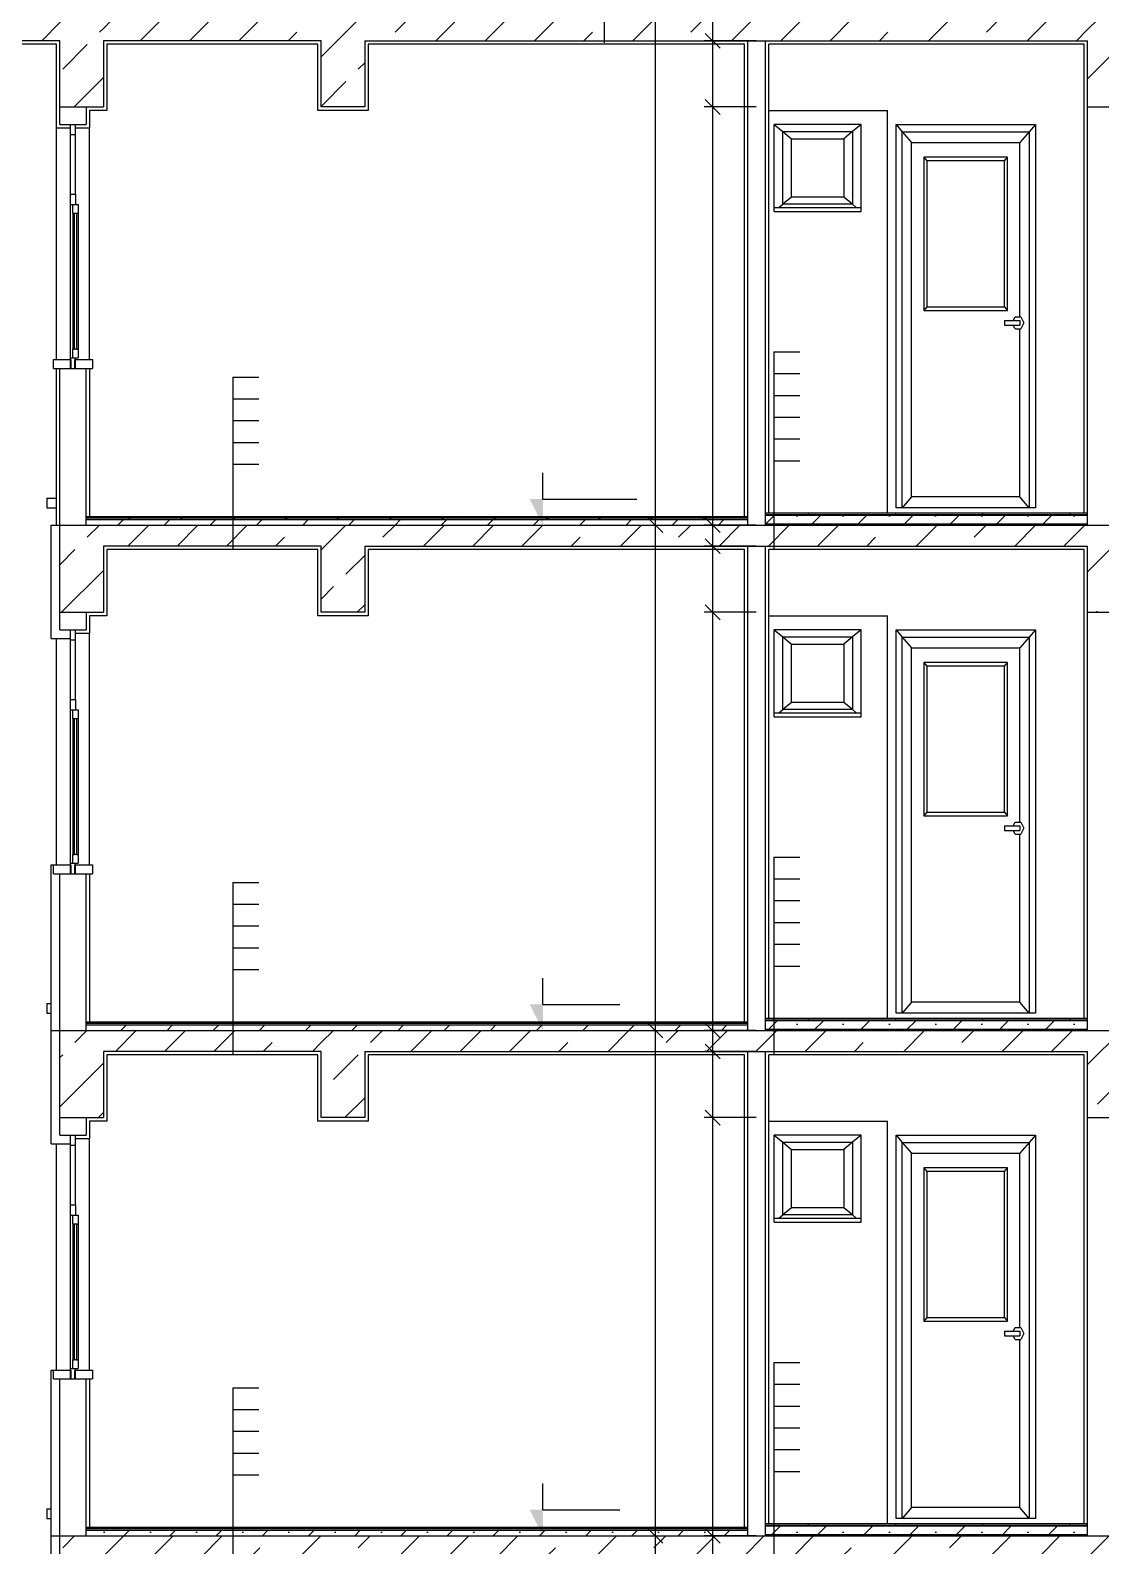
# Model space of a CAD drawing. Header units: metres. Extents: x -220 to 294, y -29 to 18.
# Drawn here: x -195.367 to -193.831, y 2.036 to 4.21 of the extents above; entities that cross this region are included whole.
import ezdxf

# ---------------------------------------------------------------- set-up
doc = ezdxf.new("R2010")
doc.units = ezdxf.units.M
doc.header["$MEASUREMENT"] = 0
doc.linetypes.add('DASHED4', pattern=[0.1875, 0.125, -0.0625])
for name, color, linetype in [('Cizgi', 7, 'Continuous'), ('Kesit_Kot', 7, 'Continuous'), ('Olculendirme', 7, 'Continuous'), ('Standart', 7, 'Continuous'), ('Tarama', 7, 'Continuous')]:
    doc.layers.add(name, color=color, linetype=linetype)

msp = doc.modelspace()

# ---------------------------------------------------------------- hatches: boundary and pattern name
at = {"layer": 'Kesit_Kot', "linetype": 'Continuous', "lineweight": -3}
for points in [[(-194.6314, 3.5), (-194.6502, 3.5375), (-194.6314, 3.5375)], [(-194.6314, 2.775), (-194.6502, 2.8125), (-194.6314, 2.8125)], [(-194.6314, 2.05), (-194.6502, 2.0875), (-194.6314, 2.0875)]]:
    msp.add_hatch(color=216, dxfattribs=at).paths.add_polyline_path(points)
at = {"layer": 'Tarama', "linetype": 'Continuous', "lineweight": -3}
h = msp.add_hatch(dxfattribs=at)
h.set_pattern_fill('ANSI33', color=58, scale=0.4, style=0)
h.paths.add_polyline_path([(-195.3245, 4.195), (-195.4495, 4.195), (-195.4495, 4.225), (-195.3245, 4.225)])
h = msp.add_hatch(dxfattribs=at)
h.set_pattern_fill('ANSI33', color=58, scale=0.4, style=0)
h.paths.add_polyline_path([(-195.262, 4.1), (-195.3245, 4.1), (-195.3245, 4.225), (-195.262, 4.225)])
h = msp.add_hatch(dxfattribs=at)
h.set_pattern_fill('ANSI33', color=58, scale=0.4, style=0)
h.paths.add_polyline_path([(-194.9495, 4.195), (-195.262, 4.195), (-195.262, 4.225), (-194.9495, 4.225)])
h = msp.add_hatch(dxfattribs=at)
h.set_pattern_fill('ANSI33', color=58, scale=0.4, style=0)
h.paths.add_polyline_path([(-194.887, 4.1), (-194.9495, 4.1), (-194.9495, 4.225), (-194.887, 4.225)])
h = msp.add_hatch(dxfattribs=at)
h.set_pattern_fill('ANSI33', color=58, scale=0.4, style=0)
h.paths.add_polyline_path([(-193.8495, 4.195), (-194.887, 4.195), (-194.887, 4.225), (-193.8495, 4.225)])
h = msp.add_hatch(dxfattribs=at)
h.set_pattern_fill('ANSI33', color=58, scale=0.4, style=0)
h.paths.add_polyline_path([(-193.787, 4.1), (-193.8495, 4.1), (-193.8495, 4.225), (-193.787, 4.225)])
h = msp.add_hatch(dxfattribs=at)
h.set_pattern_fill('ANSI31', color=58, scale=0.5, style=0)
h.paths.add_polyline_path([(-194.337, 3.51), (-195.287, 3.51), (-195.287, 3.5125), (-194.337, 3.5125)])
h = msp.add_hatch(dxfattribs=at)
h.set_pattern_fill('TRIANG', color=58, scale=0.2, style=0)
h.paths.add_polyline_path([(-194.337, 3.5075), (-195.287, 3.5075), (-195.287, 3.51), (-194.337, 3.51)])
h = msp.add_hatch(dxfattribs=at)
h.set_pattern_fill('SACNCR', color=58, scale=0.5, style=0)
h.paths.add_polyline_path([(-194.337, 3.5), (-195.287, 3.5), (-195.287, 3.5075), (-194.337, 3.5075)])
h = msp.add_hatch(dxfattribs=at)
h.set_pattern_fill('NET', color=163, style=0)
h.paths.add_polyline_path([(-193.8495, 3.515), (-194.312, 3.515), (-194.312, 3.5175), (-193.8495, 3.5175)])
h = msp.add_hatch(dxfattribs=at)
h.set_pattern_fill('DOTS', color=58, scale=0.8, style=0)
h.paths.add_polyline_path([(-193.8495, 3.5138), (-194.312, 3.5138), (-194.312, 3.515), (-193.8495, 3.515)])
h = msp.add_hatch(dxfattribs=at)
h.set_pattern_fill('SACNCR', color=58, scale=0.5, style=0)
h.paths.add_polyline_path([(-193.8495, 3.5013), (-194.312, 3.5013), (-194.312, 3.5138), (-193.8495, 3.5138)])
h = msp.add_hatch(dxfattribs=at)
h.set_pattern_fill('DOTS', color=38, scale=0.8, style=0)
h.paths.add_polyline_path([(-193.8495, 3.5), (-194.312, 3.5), (-194.312, 3.5013), (-193.8495, 3.5013)])
h = msp.add_hatch(dxfattribs=at)
h.set_pattern_fill('ANSI33', color=58, scale=0.4, style=0)
h.paths.add_polyline_path([(-195.262, 3.375), (-195.3245, 3.375), (-195.3245, 3.5), (-195.262, 3.5)])
h = msp.add_hatch(dxfattribs=at)
h.set_pattern_fill('ANSI33', color=58, scale=0.4, style=0)
h.paths.add_polyline_path([(-194.9495, 3.47), (-195.262, 3.47), (-195.262, 3.5), (-194.9495, 3.5)])
h = msp.add_hatch(dxfattribs=at)
h.set_pattern_fill('ANSI33', color=58, scale=0.4, style=0)
h.paths.add_polyline_path([(-194.887, 3.375), (-194.9495, 3.375), (-194.9495, 3.5), (-194.887, 3.5)])
h = msp.add_hatch(dxfattribs=at)
h.set_pattern_fill('ANSI33', color=58, scale=0.4, style=0)
h.paths.add_polyline_path([(-193.8495, 3.47), (-194.887, 3.47), (-194.887, 3.5), (-193.8495, 3.5)])
h = msp.add_hatch(dxfattribs=at)
h.set_pattern_fill('ANSI33', color=58, scale=0.4, style=0)
h.paths.add_polyline_path([(-193.787, 3.375), (-193.8495, 3.375), (-193.8495, 3.5), (-193.787, 3.5)])
h = msp.add_hatch(dxfattribs=at)
h.set_pattern_fill('ANSI31', color=58, scale=0.5, style=0)
h.paths.add_polyline_path([(-194.337, 2.785), (-195.287, 2.785), (-195.287, 2.7875), (-194.337, 2.7875)])
h = msp.add_hatch(dxfattribs=at)
h.set_pattern_fill('TRIANG', color=58, scale=0.2, style=0)
h.paths.add_polyline_path([(-194.337, 2.7825), (-195.287, 2.7825), (-195.287, 2.785), (-194.337, 2.785)])
h = msp.add_hatch(dxfattribs=at)
h.set_pattern_fill('NET', color=163, style=0)
h.paths.add_polyline_path([(-193.8495, 2.79), (-194.312, 2.79), (-194.312, 2.7925), (-193.8495, 2.7925)])
h = msp.add_hatch(dxfattribs=at)
h.set_pattern_fill('DOTS', color=58, scale=0.8, style=0)
h.paths.add_polyline_path([(-193.8495, 2.7888), (-194.312, 2.7888), (-194.312, 2.79), (-193.8495, 2.79)])
h = msp.add_hatch(dxfattribs=at)
h.set_pattern_fill('SACNCR', color=58, scale=0.5, style=0)
h.paths.add_polyline_path([(-193.8495, 2.7762), (-194.312, 2.7762), (-194.312, 2.7888), (-193.8495, 2.7888)])
h = msp.add_hatch(dxfattribs=at)
h.set_pattern_fill('ANSI33', color=58, scale=0.4, style=0)
h.paths.add_polyline_path([(-195.262, 2.65), (-195.3245, 2.65), (-195.3245, 2.775), (-195.262, 2.775)])
h = msp.add_hatch(dxfattribs=at)
h.set_pattern_fill('SACNCR', color=58, scale=0.5, style=0)
h.paths.add_polyline_path([(-194.337, 2.775), (-195.287, 2.775), (-195.287, 2.7825), (-194.337, 2.7825)])
h = msp.add_hatch(dxfattribs=at)
h.set_pattern_fill('ANSI33', color=58, scale=0.4, style=0)
h.paths.add_polyline_path([(-194.9495, 2.745), (-195.262, 2.745), (-195.262, 2.775), (-194.9495, 2.775)])
h = msp.add_hatch(dxfattribs=at)
h.set_pattern_fill('ANSI33', color=58, scale=0.4, style=0)
h.paths.add_polyline_path([(-194.887, 2.65), (-194.9495, 2.65), (-194.9495, 2.775), (-194.887, 2.775)])
h = msp.add_hatch(dxfattribs=at)
h.set_pattern_fill('ANSI33', color=58, scale=0.4, style=0)
h.paths.add_polyline_path([(-193.8495, 2.745), (-194.887, 2.745), (-194.887, 2.775), (-193.8495, 2.775)])
h = msp.add_hatch(dxfattribs=at)
h.set_pattern_fill('DOTS', color=38, scale=0.8, style=0)
h.paths.add_polyline_path([(-193.8495, 2.775), (-194.312, 2.775), (-194.312, 2.7762), (-193.8495, 2.7762)])
h = msp.add_hatch(dxfattribs=at)
h.set_pattern_fill('ANSI33', color=58, scale=0.4, style=0)
h.paths.add_polyline_path([(-193.787, 2.65), (-193.8495, 2.65), (-193.8495, 2.775), (-193.787, 2.775)])
h = msp.add_hatch(dxfattribs=at)
h.set_pattern_fill('NET', color=163, style=0)
h.paths.add_polyline_path([(-193.8495, 2.065), (-194.312, 2.065), (-194.312, 2.0675), (-193.8495, 2.0675)])
h = msp.add_hatch(dxfattribs=at)
h.set_pattern_fill('ANSI33', color=58, scale=0.4, style=0)
h.paths.add_polyline_path([(-195.262, 1.925), (-195.3245, 1.925), (-195.3245, 2.05), (-195.262, 2.05)])
h = msp.add_hatch(dxfattribs=at)
h.set_pattern_fill('ANSI31', color=58, scale=0.5, style=0)
h.paths.add_polyline_path([(-194.337, 2.06), (-195.287, 2.06), (-195.287, 2.0625), (-194.337, 2.0625)])
h = msp.add_hatch(dxfattribs=at)
h.set_pattern_fill('TRIANG', color=58, scale=0.2, style=0)
h.paths.add_polyline_path([(-194.337, 2.0575), (-195.287, 2.0575), (-195.287, 2.06), (-194.337, 2.06)])
h = msp.add_hatch(dxfattribs=at)
h.set_pattern_fill('SACNCR', color=58, scale=0.5, style=0)
h.paths.add_polyline_path([(-194.337, 2.05), (-195.287, 2.05), (-195.287, 2.0575), (-194.337, 2.0575)])
h = msp.add_hatch(dxfattribs=at)
h.set_pattern_fill('ANSI33', color=58, scale=0.4, style=0)
h.paths.add_polyline_path([(-194.9495, 2.02), (-195.262, 2.02), (-195.262, 2.05), (-194.9495, 2.05)])
h = msp.add_hatch(dxfattribs=at)
h.set_pattern_fill('ANSI33', color=58, scale=0.4, style=0)
h.paths.add_polyline_path([(-194.887, 1.925), (-194.9495, 1.925), (-194.9495, 2.05), (-194.887, 2.05)])
h = msp.add_hatch(dxfattribs=at)
h.set_pattern_fill('ANSI33', color=58, scale=0.4, style=0)
h.paths.add_polyline_path([(-193.8495, 2.02), (-194.887, 2.02), (-194.887, 2.05), (-193.8495, 2.05)])
h = msp.add_hatch(dxfattribs=at)
h.set_pattern_fill('DOTS', color=58, scale=0.8, style=0)
h.paths.add_polyline_path([(-193.8495, 2.0637), (-194.312, 2.0637), (-194.312, 2.065), (-193.8495, 2.065)])
h = msp.add_hatch(dxfattribs=at)
h.set_pattern_fill('SACNCR', color=58, scale=0.5, style=0)
h.paths.add_polyline_path([(-193.8495, 2.0513), (-194.312, 2.0513), (-194.312, 2.0637), (-193.8495, 2.0637)])
h = msp.add_hatch(dxfattribs=at)
h.set_pattern_fill('DOTS', color=38, scale=0.8, style=0)
h.paths.add_polyline_path([(-193.8495, 2.05), (-194.312, 2.05), (-194.312, 2.0513), (-193.8495, 2.0513)])
h = msp.add_hatch(dxfattribs=at)
h.set_pattern_fill('ANSI33', color=58, scale=0.4, style=0)
h.paths.add_polyline_path([(-193.787, 1.925), (-193.8495, 1.925), (-193.8495, 2.05), (-193.787, 2.05)])

# ---------------------------------------------------------------- linework, layer by layer
at = {"layer": 'Cizgi', "color": 241, "linetype": 'Continuous', "lineweight": -3}
for points in [[(-195.3295, 4.19), (-195.4545, 4.19)], [(-195.3295, 4.07), (-195.3295, 4.19)], [(-194.9545, 4.19), (-195.257, 4.19)], [(-195.257, 4.19), (-195.257, 4.095)], [(-194.9545, 4.095), (-194.9545, 4.19)], [(-194.342, 4.19), (-194.882, 4.19)], [(-194.882, 4.19), (-194.882, 4.095)], [(-194.342, 3.5125), (-194.342, 4.19)], [(-193.8545, 4.19), (-194.307, 4.19)], [(-194.307, 3.5175), (-194.307, 4.19)], [(-193.8545, 3.5175), (-193.8545, 4.19)], [(-195.257, 4.095), (-195.282, 4.095)], [(-195.282, 4.095), (-195.282, 4.07)], [(-194.882, 4.095), (-194.9545, 4.095)], [(-195.3295, 4.07), (-195.3095, 4.07)], [(-195.302, 4.07), (-195.282, 4.07)], [(-195.3295, 3.5387), (-195.3295, 3.725)], [(-195.282, 3.725), (-195.282, 3.5125)], [(-195.3295, 3.525), (-195.3295, 3.5387)], [(-195.3295, 3.5), (-195.3295, 3.525)], [(-195.337, 3.3375), (-195.337, 3.5)], [(-195.337, 3.5), (-195.3295, 3.5)], [(-194.9545, 3.465), (-195.257, 3.465)], [(-195.257, 3.465), (-195.257, 3.37)], [(-194.9545, 3.37), (-194.9545, 3.465)], [(-194.342, 3.465), (-194.882, 3.465)], [(-194.882, 3.465), (-194.882, 3.37)], [(-194.342, 2.7875), (-194.342, 3.465)], [(-193.8545, 3.465), (-194.307, 3.465)], [(-194.307, 2.7925), (-194.307, 3.465)], [(-193.8545, 3.375), (-193.8545, 3.465)], [(-195.257, 3.37), (-195.282, 3.37)], [(-195.282, 3.37), (-195.282, 3.345)], [(-194.882, 3.37), (-194.9545, 3.37)], [(-193.8545, 2.7925), (-193.8545, 3.375)], [(-195.337, 3.3375), (-195.3095, 3.3375)], [(-195.302, 3.345), (-195.282, 3.345)], [(-195.337, 3.0125), (-195.3339, 3.0125)], [(-195.337, 2.8137), (-195.337, 3.0125)], [(-195.282, 3), (-195.282, 2.7875)], [(-195.337, 2.8), (-195.337, 2.8137)], [(-195.337, 2.6125), (-195.337, 2.8)], [(-194.9545, 2.74), (-195.257, 2.74)], [(-195.257, 2.74), (-195.257, 2.645)], [(-194.9545, 2.645), (-194.9545, 2.74)], [(-194.342, 2.74), (-194.882, 2.74)], [(-194.882, 2.74), (-194.882, 2.645)], [(-194.342, 2.0625), (-194.342, 2.74)], [(-193.8545, 2.74), (-194.307, 2.74)], [(-194.307, 2.0675), (-194.307, 2.74)], [(-193.8545, 2.0675), (-193.8545, 2.74)], [(-195.257, 2.645), (-195.282, 2.645)], [(-195.282, 2.645), (-195.282, 2.62)], [(-194.882, 2.645), (-194.9545, 2.645)], [(-195.337, 2.6125), (-195.3095, 2.6125)], [(-195.302, 2.62), (-195.282, 2.62)], [(-195.337, 2.2875), (-195.3339, 2.2875)], [(-195.337, 2.0887), (-195.337, 2.2875)], [(-195.282, 2.275), (-195.282, 2.0625)], [(-195.337, 2.075), (-195.337, 2.0887)], [(-195.337, 1.8875), (-195.337, 2.075)]]:
    msp.add_lwpolyline(points, dxfattribs=at)
at = {"layer": 'Cizgi', "color": 7, "linetype": 'Continuous', "lineweight": -3}
for points in [[(-195.3245, 4.195), (-195.4495, 4.195)], [(-195.3245, 4.1), (-195.3245, 4.195)], [(-194.9495, 4.195), (-195.262, 4.195)], [(-195.262, 4.195), (-195.262, 4.1)], [(-194.9495, 4.1), (-194.9495, 4.195)], [(-194.887, 4.195), (-194.337, 4.195)], [(-194.887, 4.195), (-194.887, 4.1)], [(-194.337, 4.195), (-194.312, 4.195)], [(-194.312, 4.195), (-193.8495, 4.195)], [(-193.8495, 4.1), (-193.8495, 4.195)], [(-195.3245, 4.1), (-195.287, 4.1)], [(-195.287, 4.1), (-195.262, 4.1)], [(-194.887, 4.1), (-194.9495, 4.1)], [(-193.8495, 4.1), (-193.812, 4.1)], [(-195.3245, 3.375), (-195.3245, 3.5)], [(-195.3245, 3.5), (-195.287, 3.5)], [(-195.287, 3.5), (-194.337, 3.5)], [(-194.337, 3.5), (-194.312, 3.5)], [(-194.312, 3.5), (-193.8495, 3.5)], [(-193.8495, 3.5), (-193.812, 3.5)], [(-194.9495, 3.47), (-195.262, 3.47)], [(-195.262, 3.47), (-195.262, 3.375)], [(-194.9495, 3.375), (-194.9495, 3.47)], [(-194.887, 3.47), (-194.337, 3.47)], [(-194.887, 3.47), (-194.887, 3.375)], [(-194.337, 3.47), (-194.312, 3.47)], [(-194.312, 3.47), (-193.8495, 3.47)], [(-193.8495, 3.375), (-193.8495, 3.47)], [(-195.3245, 3.375), (-195.287, 3.375)], [(-195.287, 3.375), (-195.262, 3.375)], [(-194.887, 3.375), (-194.9495, 3.375)], [(-193.8495, 3.375), (-193.812, 3.375)], [(-195.3245, 2.65), (-195.3245, 2.775)], [(-195.3245, 2.775), (-195.287, 2.775)], [(-195.287, 2.775), (-194.337, 2.775)], [(-194.337, 2.775), (-194.312, 2.775)], [(-194.312, 2.775), (-193.8495, 2.775)], [(-193.8495, 2.775), (-193.812, 2.775)], [(-194.9495, 2.745), (-195.262, 2.745)], [(-195.262, 2.745), (-195.262, 2.65)], [(-194.9495, 2.65), (-194.9495, 2.745)], [(-194.887, 2.745), (-194.337, 2.745)], [(-194.887, 2.745), (-194.887, 2.65)], [(-194.337, 2.745), (-194.312, 2.745)], [(-194.312, 2.745), (-193.8495, 2.745)], [(-193.8495, 2.65), (-193.8495, 2.745)], [(-195.3245, 2.65), (-195.287, 2.65)], [(-195.287, 2.65), (-195.262, 2.65)], [(-194.887, 2.65), (-194.9495, 2.65)], [(-193.8495, 2.65), (-193.812, 2.65)], [(-195.3245, 1.925), (-195.3245, 2.05)], [(-195.3245, 2.05), (-195.287, 2.05)], [(-195.287, 2.05), (-194.337, 2.05)], [(-194.337, 2.05), (-194.312, 2.05)], [(-194.312, 2.05), (-193.8495, 2.05)], [(-193.8495, 2.05), (-193.812, 2.05)]]:
    msp.add_lwpolyline(points, dxfattribs=at)
at = {"layer": 'Cizgi', "color": 166, "linetype": 'Continuous', "lineweight": -3}
for points in [[(-194.337, 3.5125), (-194.337, 4.195)], [(-194.312, 3.5175), (-194.312, 4.195)], [(-195.3245, 4.075), (-195.3245, 4.1)], [(-195.287, 4.1), (-195.287, 4.075)], [(-193.8495, 3.5175), (-193.8495, 4.1)], [(-195.3245, 4.075), (-195.3095, 4.075)], [(-195.3095, 4.075), (-195.302, 4.075)], [(-195.302, 4.075), (-195.287, 4.075)], [(-195.3245, 3.5), (-195.3245, 3.725)], [(-195.3245, 3.725), (-195.3095, 3.725)], [(-195.3095, 3.725), (-195.3086, 3.725)], [(-195.3086, 3.725), (-195.303, 3.725)], [(-195.303, 3.725), (-195.302, 3.725)], [(-195.302, 3.725), (-195.287, 3.725)], [(-195.287, 3.5125), (-195.287, 3.725)], [(-195.287, 3.5), (-195.287, 3.5125)], [(-194.337, 3.5), (-194.337, 3.5125)], [(-194.312, 3.5), (-194.312, 3.5175)], [(-193.8495, 3.5), (-193.8495, 3.5175)], [(-194.337, 2.7875), (-194.337, 3.47)], [(-194.312, 2.7925), (-194.312, 3.47)], [(-195.3245, 3.35), (-195.3245, 3.375)], [(-195.287, 3.375), (-195.287, 3.35)], [(-193.8495, 2.7925), (-193.8495, 3.375)], [(-195.3245, 3.35), (-195.3095, 3.35)], [(-195.3095, 3.35), (-195.302, 3.35)], [(-195.302, 3.35), (-195.287, 3.35)], [(-195.3245, 2.775), (-195.3245, 3)], [(-195.3245, 3), (-195.3095, 3)], [(-195.3095, 3), (-195.3086, 3)], [(-195.3086, 3), (-195.303, 3)], [(-195.303, 3), (-195.302, 3)], [(-195.302, 3), (-195.287, 3)], [(-195.287, 2.7875), (-195.287, 3)], [(-195.287, 2.775), (-195.287, 2.7875)], [(-194.337, 2.775), (-194.337, 2.7875)], [(-194.312, 2.775), (-194.312, 2.7925)], [(-193.8495, 2.775), (-193.8495, 2.7925)], [(-194.337, 2.0625), (-194.337, 2.745)], [(-194.312, 2.0675), (-194.312, 2.745)], [(-195.3245, 2.625), (-195.3245, 2.65)], [(-195.287, 2.65), (-195.287, 2.625)], [(-193.8495, 2.0675), (-193.8495, 2.65)], [(-195.3245, 2.625), (-195.3095, 2.625)], [(-195.3095, 2.625), (-195.302, 2.625)], [(-195.302, 2.625), (-195.287, 2.625)], [(-195.3245, 2.05), (-195.3245, 2.275)], [(-195.3245, 2.275), (-195.3095, 2.275)], [(-195.3095, 2.275), (-195.3086, 2.275)], [(-195.3086, 2.275), (-195.303, 2.275)], [(-195.303, 2.275), (-195.302, 2.275)], [(-195.302, 2.275), (-195.287, 2.275)], [(-195.287, 2.0625), (-195.287, 2.275)], [(-194.312, 2.05), (-194.312, 2.0675)], [(-193.8495, 2.05), (-193.8495, 2.0675)], [(-195.287, 2.05), (-195.287, 2.0625)], [(-194.337, 2.05), (-194.337, 2.0625)]]:
    msp.add_lwpolyline(points, dxfattribs=at)
at = {"layer": 'Cizgi', "color": 118, "linetype": 'Continuous', "lineweight": -3}
for points in [[(-194.307, 4.095), (-194.137, 4.095)], [(-194.137, 3.5175), (-194.137, 4.095)], [(-195.3295, 3.7375), (-195.3295, 4.07)], [(-195.282, 3.7375), (-195.282, 4.07)], [(-194.307, 3.37), (-194.137, 3.37)], [(-194.137, 2.7925), (-194.137, 3.37)], [(-195.3295, 3.0125), (-195.3295, 3.3375)], [(-195.282, 3.0125), (-195.282, 3.345)], [(-194.307, 2.645), (-194.137, 2.645)], [(-194.137, 2.0675), (-194.137, 2.645)], [(-195.3295, 2.2875), (-195.3295, 2.6125)], [(-195.282, 2.2875), (-195.282, 2.62)]]:
    msp.add_lwpolyline(points, dxfattribs=at)
at = {"layer": 'Cizgi', "color": 173, "linetype": 'Continuous', "lineweight": -3}
for points in [[(-195.3095, 4.07), (-195.3095, 4.075)], [(-195.3095, 4.06), (-195.3095, 4.07)], [(-195.302, 4.07), (-195.302, 4.075)], [(-195.302, 4.06), (-195.302, 4.07)], [(-195.302, 4.06), (-195.3095, 4.06)], [(-195.3095, 3.96), (-195.3095, 3.975)], [(-195.3095, 3.975), (-195.302, 3.975)], [(-195.3095, 3.96), (-195.3058, 3.96)], [(-195.3058, 3.9475), (-195.3058, 3.96)], [(-195.3058, 3.96), (-195.302, 3.96)], [(-195.302, 3.975), (-195.302, 3.96)], [(-195.302, 3.96), (-195.2983, 3.96)], [(-195.2983, 3.96), (-195.2983, 3.9475)], [(-195.3058, 3.9475), (-195.3033, 3.9475)], [(-195.3033, 3.7525), (-195.3033, 3.9475)], [(-195.3033, 3.9475), (-195.3008, 3.9475)], [(-195.3008, 3.9475), (-195.2983, 3.9475)], [(-195.3008, 3.9475), (-195.3008, 3.7525)], [(-195.3095, 3.7375), (-195.3095, 3.74)], [(-195.3095, 3.74), (-195.3058, 3.74)], [(-195.3058, 3.74), (-195.3058, 3.7525)], [(-195.3058, 3.7525), (-195.3033, 3.7525)], [(-195.3058, 3.74), (-195.302, 3.74)], [(-195.3008, 3.7525), (-195.3033, 3.7525)], [(-195.302, 3.7375), (-195.302, 3.74)], [(-195.302, 3.74), (-195.2983, 3.74)], [(-195.3008, 3.7525), (-195.2983, 3.7525)], [(-195.2983, 3.7525), (-195.2983, 3.74)], [(-195.3339, 3.725), (-195.3339, 3.7375)], [(-195.3339, 3.7375), (-195.3095, 3.7375)], [(-195.3339, 3.725), (-195.3295, 3.725)], [(-195.3295, 3.725), (-195.3245, 3.725)], [(-195.3095, 3.725), (-195.3095, 3.7375)], [(-195.3095, 3.7375), (-195.3086, 3.7375)], [(-195.3086, 3.7375), (-195.3086, 3.725)], [(-195.303, 3.725), (-195.303, 3.7375)], [(-195.303, 3.7375), (-195.302, 3.7375)], [(-195.302, 3.725), (-195.302, 3.7375)], [(-195.302, 3.7375), (-195.2777, 3.7375)], [(-195.287, 3.725), (-195.282, 3.725)], [(-195.282, 3.725), (-195.2777, 3.725)], [(-195.2777, 3.7375), (-195.2777, 3.725)], [(-195.3095, 3.3375), (-195.3095, 3.35)], [(-195.302, 3.345), (-195.302, 3.35)], [(-195.3095, 3.335), (-195.3095, 3.3375)], [(-195.302, 3.335), (-195.3095, 3.335)], [(-195.302, 3.335), (-195.302, 3.345)], [(-195.3095, 3.235), (-195.3095, 3.25)], [(-195.3095, 3.25), (-195.302, 3.25)], [(-195.302, 3.25), (-195.302, 3.235)], [(-195.3095, 3.235), (-195.3058, 3.235)], [(-195.3058, 3.2225), (-195.3058, 3.235)], [(-195.3058, 3.235), (-195.302, 3.235)], [(-195.3058, 3.2225), (-195.3033, 3.2225)], [(-195.3033, 3.0275), (-195.3033, 3.2225)], [(-195.3033, 3.2225), (-195.3008, 3.2225)], [(-195.302, 3.235), (-195.2983, 3.235)], [(-195.3008, 3.2225), (-195.2983, 3.2225)], [(-195.3008, 3.2225), (-195.3008, 3.0275)], [(-195.2983, 3.235), (-195.2983, 3.2225)], [(-195.3058, 3.015), (-195.3058, 3.0275)], [(-195.3058, 3.0275), (-195.3033, 3.0275)], [(-195.3008, 3.0275), (-195.3033, 3.0275)], [(-195.3008, 3.0275), (-195.2983, 3.0275)], [(-195.2983, 3.0275), (-195.2983, 3.015)], [(-195.3339, 3), (-195.3339, 3.0125)], [(-195.3339, 3.0125), (-195.3095, 3.0125)], [(-195.3095, 3.0125), (-195.3095, 3.015)], [(-195.3095, 3.015), (-195.3058, 3.015)], [(-195.3095, 3), (-195.3095, 3.0125)], [(-195.3095, 3.0125), (-195.3086, 3.0125)], [(-195.3086, 3.0125), (-195.3086, 3)], [(-195.3058, 3.015), (-195.302, 3.015)], [(-195.303, 3), (-195.303, 3.0125)], [(-195.303, 3.0125), (-195.302, 3.0125)], [(-195.302, 3.0125), (-195.302, 3.015)], [(-195.302, 3.015), (-195.2983, 3.015)], [(-195.302, 3), (-195.302, 3.0125)], [(-195.302, 3.0125), (-195.2777, 3.0125)], [(-195.2777, 3.0125), (-195.2777, 3)], [(-195.3339, 3), (-195.3245, 3)], [(-195.287, 3), (-195.282, 3)], [(-195.282, 3), (-195.2777, 3)], [(-195.3095, 2.6125), (-195.3095, 2.625)], [(-195.3095, 2.61), (-195.3095, 2.6125)], [(-195.302, 2.61), (-195.3095, 2.61)], [(-195.302, 2.62), (-195.302, 2.625)], [(-195.302, 2.61), (-195.302, 2.62)], [(-195.3095, 2.51), (-195.3095, 2.525)], [(-195.3095, 2.525), (-195.302, 2.525)], [(-195.302, 2.525), (-195.302, 2.51)], [(-195.3095, 2.51), (-195.3058, 2.51)], [(-195.3058, 2.4975), (-195.3058, 2.51)], [(-195.3058, 2.51), (-195.302, 2.51)], [(-195.302, 2.51), (-195.2983, 2.51)], [(-195.2983, 2.51), (-195.2983, 2.4975)], [(-195.3058, 2.4975), (-195.3033, 2.4975)], [(-195.3033, 2.3025), (-195.3033, 2.4975)], [(-195.3033, 2.4975), (-195.3008, 2.4975)], [(-195.3008, 2.4975), (-195.2983, 2.4975)], [(-195.3008, 2.4975), (-195.3008, 2.3025)], [(-195.3339, 2.275), (-195.3339, 2.2875)], [(-195.3339, 2.2875), (-195.3095, 2.2875)], [(-195.3095, 2.2875), (-195.3095, 2.29)], [(-195.3095, 2.29), (-195.3058, 2.29)], [(-195.3095, 2.275), (-195.3095, 2.2875)], [(-195.3095, 2.2875), (-195.3086, 2.2875)], [(-195.3086, 2.2875), (-195.3086, 2.275)], [(-195.3058, 2.29), (-195.3058, 2.3025)], [(-195.3058, 2.3025), (-195.3033, 2.3025)], [(-195.3058, 2.29), (-195.302, 2.29)], [(-195.3008, 2.3025), (-195.3033, 2.3025)], [(-195.303, 2.275), (-195.303, 2.2875)], [(-195.303, 2.2875), (-195.302, 2.2875)], [(-195.302, 2.2875), (-195.302, 2.29)], [(-195.302, 2.29), (-195.2983, 2.29)], [(-195.302, 2.275), (-195.302, 2.2875)], [(-195.302, 2.2875), (-195.2777, 2.2875)], [(-195.3008, 2.3025), (-195.2983, 2.3025)], [(-195.2983, 2.3025), (-195.2983, 2.29)], [(-195.2777, 2.2875), (-195.2777, 2.275)], [(-195.3339, 2.275), (-195.3245, 2.275)], [(-195.287, 2.275), (-195.282, 2.275)], [(-195.282, 2.275), (-195.2777, 2.275)]]:
    msp.add_lwpolyline(points, dxfattribs=at)
at = {"layer": 'Cizgi', "color": 98, "linetype": 'Continuous', "lineweight": -3}
for points in [[(-194.2995, 4.075), (-194.287, 4.0646)], [(-194.2995, 3.9558), (-194.2995, 4.075)], [(-194.1745, 4.075), (-194.2995, 4.075)], [(-194.1745, 4.075), (-194.187, 4.0646)], [(-194.1745, 3.9558), (-194.1745, 4.075)], [(-194.1245, 4.075), (-193.9245, 4.075)], [(-194.1245, 3.525), (-194.1245, 4.075)], [(-194.1245, 4.075), (-194.1157, 4.0645)], [(-193.9245, 4.075), (-193.9334, 4.0645)], [(-193.9245, 4.075), (-193.9245, 3.525)], [(-195.3095, 3.975), (-195.3095, 4.06)], [(-195.302, 3.975), (-195.302, 4.06)], [(-194.287, 4.0646), (-194.187, 4.0646)], [(-194.287, 3.9604), (-194.287, 4.0646)], [(-194.287, 4.0646), (-194.2745, 4.0542)], [(-194.2745, 4.0542), (-194.1995, 4.0542)], [(-194.2745, 3.9708), (-194.2745, 4.0542)], [(-194.187, 4.0646), (-194.1995, 4.0542)], [(-194.1995, 4.0542), (-194.1995, 3.9708)], [(-194.187, 4.0646), (-194.187, 3.9604)], [(-194.1157, 4.0645), (-193.9334, 4.0645)], [(-194.1157, 3.525), (-194.1157, 4.0645)], [(-194.1157, 4.0645), (-194.1023, 4.0488)], [(-194.1023, 4.0488), (-193.9468, 4.0488)], [(-194.1023, 3.5407), (-194.1023, 4.0488)], [(-193.9334, 4.0645), (-193.9468, 4.0488)], [(-193.9468, 3.7987), (-193.9468, 4.0488)], [(-193.9334, 4.0645), (-193.9334, 3.525)], [(-194.0845, 4.0279), (-194.0801, 4.0226)], [(-193.9645, 4.0279), (-194.0845, 4.0279)], [(-194.0845, 4.0279), (-194.0845, 3.8079)], [(-193.969, 4.0226), (-194.0801, 4.0226)], [(-194.0801, 4.0226), (-194.0801, 3.8131)], [(-193.969, 4.0226), (-193.9645, 4.0279)], [(-193.969, 3.8131), (-193.969, 4.0226)], [(-193.9645, 3.8079), (-193.9645, 4.0279)], [(-195.3095, 3.74), (-195.3095, 3.96)], [(-194.2926, 3.9558), (-194.287, 3.9604)], [(-194.2745, 3.9708), (-194.287, 3.9604)], [(-194.187, 3.9604), (-194.287, 3.9604)], [(-194.1995, 3.9708), (-194.2745, 3.9708)], [(-194.187, 3.9604), (-194.1995, 3.9708)], [(-194.187, 3.9604), (-194.1815, 3.9558)], [(-195.3058, 3.9475), (-195.3058, 3.7525)], [(-195.2983, 3.9475), (-195.2983, 3.7525)], [(-194.2995, 3.95), (-194.2995, 3.9558)], [(-194.2995, 3.9558), (-194.2926, 3.9558)], [(-194.2995, 3.95), (-194.1745, 3.95)], [(-194.2926, 3.9558), (-194.1815, 3.9558)], [(-194.1815, 3.9558), (-194.1745, 3.9558)], [(-194.1745, 3.95), (-194.1745, 3.9558)], [(-194.0801, 3.8131), (-194.0845, 3.8079)], [(-194.0845, 3.8079), (-193.9645, 3.8079)], [(-194.0801, 3.8131), (-193.969, 3.8131)], [(-193.969, 3.8131), (-193.9645, 3.8079)], [(-193.969, 3.7935), (-193.969, 3.7869)], [(-193.969, 3.7935), (-193.9563, 3.7935)], [(-193.969, 3.7869), (-193.9563, 3.7869)], [(-193.9563, 3.7935), (-193.9537, 3.7987)], [(-193.9563, 3.7935), (-193.9468, 3.7935)], [(-193.9537, 3.7817), (-193.9563, 3.7869)], [(-193.9563, 3.7869), (-193.9468, 3.7869)], [(-193.9537, 3.7987), (-193.9468, 3.7987)], [(-193.9468, 3.7987), (-193.9454, 3.7987)], [(-193.9468, 3.7935), (-193.9468, 3.7869)], [(-193.9454, 3.7987), (-193.9412, 3.7902)], [(-193.9412, 3.7902), (-193.9454, 3.7817)], [(-193.9537, 3.7817), (-193.9468, 3.7817)], [(-193.9468, 3.5407), (-193.9468, 3.7817)], [(-193.9468, 3.7817), (-193.9454, 3.7817)], [(-195.3433, 3.5387), (-195.3433, 3.525)], [(-195.3433, 3.5387), (-195.3295, 3.5387)], [(-195.3433, 3.525), (-195.3295, 3.525)], [(-194.1157, 3.525), (-194.1245, 3.525)], [(-194.1023, 3.5407), (-194.1157, 3.525)], [(-193.9334, 3.525), (-194.1157, 3.525)], [(-193.9468, 3.5407), (-194.1023, 3.5407)], [(-193.9334, 3.525), (-193.9468, 3.5407)], [(-193.9245, 3.525), (-193.9334, 3.525)], [(-194.2995, 3.35), (-194.287, 3.3396)], [(-194.2995, 3.2308), (-194.2995, 3.35)], [(-194.1745, 3.35), (-194.2995, 3.35)], [(-194.1745, 3.35), (-194.187, 3.3396)], [(-194.1745, 3.2308), (-194.1745, 3.35)], [(-194.1245, 3.35), (-193.9245, 3.35)], [(-194.1245, 2.8), (-194.1245, 3.35)], [(-194.1245, 3.35), (-194.1157, 3.3395)], [(-193.9245, 3.35), (-193.9334, 3.3395)], [(-193.9245, 3.35), (-193.9245, 2.8)], [(-195.3095, 3.25), (-195.3095, 3.335)], [(-195.302, 3.25), (-195.302, 3.335)], [(-194.287, 3.3396), (-194.187, 3.3396)], [(-194.287, 3.2354), (-194.287, 3.3396)], [(-194.287, 3.3396), (-194.2745, 3.3292)], [(-194.2745, 3.3292), (-194.1995, 3.3292)], [(-194.2745, 3.2458), (-194.2745, 3.3292)], [(-194.187, 3.3396), (-194.1995, 3.3292)], [(-194.1995, 3.3292), (-194.1995, 3.2458)], [(-194.187, 3.3396), (-194.187, 3.2354)], [(-194.1157, 3.3395), (-193.9334, 3.3395)], [(-194.1157, 2.8), (-194.1157, 3.3395)], [(-194.1157, 3.3395), (-194.1023, 3.3238)], [(-193.9334, 3.3395), (-193.9468, 3.3238)], [(-193.9334, 3.3395), (-193.9334, 2.8)], [(-194.1023, 3.3238), (-193.9468, 3.3238)], [(-194.1023, 2.8157), (-194.1023, 3.3238)], [(-193.9468, 3.0737), (-193.9468, 3.3238)], [(-194.0845, 3.3029), (-194.0801, 3.2976)], [(-193.9645, 3.3029), (-194.0845, 3.3029)], [(-194.0845, 3.3029), (-194.0845, 3.0829)], [(-193.969, 3.2976), (-194.0801, 3.2976)], [(-194.0801, 3.2976), (-194.0801, 3.0881)], [(-193.969, 3.2976), (-193.9645, 3.3029)], [(-193.969, 3.0881), (-193.969, 3.2976)], [(-193.9645, 3.0829), (-193.9645, 3.3029)], [(-194.2745, 3.2458), (-194.287, 3.2354)], [(-194.1995, 3.2458), (-194.2745, 3.2458)], [(-194.187, 3.2354), (-194.1995, 3.2458)], [(-195.3095, 3.015), (-195.3095, 3.235)], [(-195.3058, 3.2225), (-195.3058, 3.0275)], [(-195.2983, 3.2225), (-195.2983, 3.0275)], [(-194.2995, 3.225), (-194.2995, 3.2308)], [(-194.2995, 3.2308), (-194.2926, 3.2308)], [(-194.2995, 3.225), (-194.1745, 3.225)], [(-194.2926, 3.2308), (-194.287, 3.2354)], [(-194.2926, 3.2308), (-194.1815, 3.2308)], [(-194.187, 3.2354), (-194.287, 3.2354)], [(-194.187, 3.2354), (-194.1815, 3.2308)], [(-194.1815, 3.2308), (-194.1745, 3.2308)], [(-194.1745, 3.225), (-194.1745, 3.2308)], [(-194.0801, 3.0881), (-194.0845, 3.0829)], [(-194.0801, 3.0881), (-193.969, 3.0881)], [(-193.969, 3.0881), (-193.9645, 3.0829)], [(-194.0845, 3.0829), (-193.9645, 3.0829)], [(-193.969, 3.0685), (-193.969, 3.0619)], [(-193.969, 3.0685), (-193.9563, 3.0685)], [(-193.9563, 3.0685), (-193.9537, 3.0737)], [(-193.9563, 3.0685), (-193.9468, 3.0685)], [(-193.9537, 3.0737), (-193.9468, 3.0737)], [(-193.9468, 3.0737), (-193.9454, 3.0737)], [(-193.9468, 3.0685), (-193.9468, 3.0619)], [(-193.9454, 3.0737), (-193.9412, 3.0652)], [(-193.969, 3.0619), (-193.9563, 3.0619)], [(-193.9537, 3.0567), (-193.9563, 3.0619)], [(-193.9563, 3.0619), (-193.9468, 3.0619)], [(-193.9537, 3.0567), (-193.9468, 3.0567)], [(-193.9468, 2.8157), (-193.9468, 3.0567)], [(-193.9468, 3.0567), (-193.9454, 3.0567)], [(-193.9412, 3.0652), (-193.9454, 3.0567)], [(-195.3433, 2.8137), (-195.3433, 2.8)], [(-195.3433, 2.8137), (-195.337, 2.8137)], [(-194.1023, 2.8157), (-194.1157, 2.8)], [(-193.9468, 2.8157), (-194.1023, 2.8157)], [(-193.9334, 2.8), (-193.9468, 2.8157)], [(-195.3433, 2.8), (-195.337, 2.8)], [(-194.1157, 2.8), (-194.1245, 2.8)], [(-193.9334, 2.8), (-194.1157, 2.8)], [(-193.9245, 2.8), (-193.9334, 2.8)], [(-195.3095, 2.525), (-195.3095, 2.61)], [(-195.302, 2.525), (-195.302, 2.61)], [(-194.2995, 2.625), (-194.287, 2.6146)], [(-194.2995, 2.5058), (-194.2995, 2.625)], [(-194.1745, 2.625), (-194.2995, 2.625)], [(-194.287, 2.6146), (-194.187, 2.6146)], [(-194.287, 2.5104), (-194.287, 2.6146)], [(-194.287, 2.6146), (-194.2745, 2.6042)], [(-194.187, 2.6146), (-194.1995, 2.6042)], [(-194.1745, 2.625), (-194.187, 2.6146)], [(-194.187, 2.6146), (-194.187, 2.5104)], [(-194.1745, 2.5058), (-194.1745, 2.625)], [(-194.1245, 2.625), (-193.9245, 2.625)], [(-194.1245, 2.075), (-194.1245, 2.625)], [(-194.1245, 2.625), (-194.1157, 2.6145)], [(-194.1157, 2.6145), (-193.9334, 2.6145)], [(-194.1157, 2.075), (-194.1157, 2.6145)], [(-194.1157, 2.6145), (-194.1023, 2.5988)], [(-193.9334, 2.6145), (-193.9468, 2.5988)], [(-193.9245, 2.625), (-193.9334, 2.6145)], [(-193.9334, 2.6145), (-193.9334, 2.075)], [(-193.9245, 2.625), (-193.9245, 2.075)], [(-194.2745, 2.6042), (-194.1995, 2.6042)], [(-194.2745, 2.5208), (-194.2745, 2.6042)], [(-194.1995, 2.6042), (-194.1995, 2.5208)], [(-194.1023, 2.5988), (-193.9468, 2.5988)], [(-194.1023, 2.0907), (-194.1023, 2.5988)], [(-193.9468, 2.3487), (-193.9468, 2.5988)], [(-194.0845, 2.5779), (-194.0801, 2.5726)], [(-193.9645, 2.5779), (-194.0845, 2.5779)], [(-194.0845, 2.5779), (-194.0845, 2.3579)], [(-193.969, 2.5726), (-194.0801, 2.5726)], [(-194.0801, 2.5726), (-194.0801, 2.3631)], [(-193.969, 2.5726), (-193.9645, 2.5779)], [(-193.969, 2.3631), (-193.969, 2.5726)], [(-193.9645, 2.3579), (-193.9645, 2.5779)], [(-195.3095, 2.29), (-195.3095, 2.51)], [(-194.2995, 2.5), (-194.2995, 2.5058)], [(-194.2995, 2.5058), (-194.2926, 2.5058)], [(-194.2926, 2.5058), (-194.287, 2.5104)], [(-194.2926, 2.5058), (-194.1815, 2.5058)], [(-194.2745, 2.5208), (-194.287, 2.5104)], [(-194.187, 2.5104), (-194.287, 2.5104)], [(-194.1995, 2.5208), (-194.2745, 2.5208)], [(-194.187, 2.5104), (-194.1995, 2.5208)], [(-194.187, 2.5104), (-194.1815, 2.5058)], [(-194.1815, 2.5058), (-194.1745, 2.5058)], [(-194.1745, 2.5), (-194.1745, 2.5058)], [(-195.3058, 2.4975), (-195.3058, 2.3025)], [(-195.2983, 2.4975), (-195.2983, 2.3025)], [(-194.2995, 2.5), (-194.1745, 2.5)], [(-194.0801, 2.3631), (-194.0845, 2.3579)], [(-194.0845, 2.3579), (-193.9645, 2.3579)], [(-194.0801, 2.3631), (-193.969, 2.3631)], [(-193.969, 2.3631), (-193.9645, 2.3579)], [(-193.9563, 2.3435), (-193.9537, 2.3487)], [(-193.9537, 2.3487), (-193.9468, 2.3487)], [(-193.9468, 2.3487), (-193.9454, 2.3487)], [(-193.9454, 2.3487), (-193.9412, 2.3402)], [(-193.969, 2.3435), (-193.969, 2.3369)], [(-193.969, 2.3435), (-193.9563, 2.3435)], [(-193.969, 2.3369), (-193.9563, 2.3369)], [(-193.9563, 2.3435), (-193.9468, 2.3435)], [(-193.9537, 2.3317), (-193.9563, 2.3369)], [(-193.9563, 2.3369), (-193.9468, 2.3369)], [(-193.9537, 2.3317), (-193.9468, 2.3317)], [(-193.9468, 2.3435), (-193.9468, 2.3369)], [(-193.9468, 2.0907), (-193.9468, 2.3317)], [(-193.9468, 2.3317), (-193.9454, 2.3317)], [(-193.9412, 2.3402), (-193.9454, 2.3317)], [(-195.3433, 2.0887), (-195.3433, 2.075)], [(-195.3433, 2.0887), (-195.337, 2.0887)], [(-194.1023, 2.0907), (-194.1157, 2.075)], [(-193.9468, 2.0907), (-194.1023, 2.0907)], [(-193.9334, 2.075), (-193.9468, 2.0907)], [(-195.3433, 2.075), (-195.337, 2.075)], [(-194.1157, 2.075), (-194.1245, 2.075)], [(-193.9334, 2.075), (-194.1157, 2.075)], [(-193.9245, 2.075), (-193.9334, 2.075)]]:
    msp.add_lwpolyline(points, dxfattribs=at)
at = {"layer": 'Cizgi', "color": 59, "linetype": 'Continuous', "lineweight": -3}
for points in [[(-195.287, 3.5125), (-195.282, 3.5125)], [(-195.282, 3.5125), (-194.342, 3.5125)], [(-194.342, 3.5125), (-194.337, 3.5125)], [(-194.312, 3.5175), (-194.307, 3.5175)], [(-194.307, 3.5175), (-194.137, 3.5175)], [(-194.137, 3.5175), (-193.8545, 3.5175)], [(-193.8545, 3.5175), (-193.8495, 3.5175)], [(-195.287, 2.7875), (-195.282, 2.7875)], [(-195.282, 2.7875), (-194.342, 2.7875)], [(-194.342, 2.7875), (-194.337, 2.7875)], [(-194.312, 2.7925), (-194.307, 2.7925)], [(-194.307, 2.7925), (-194.137, 2.7925)], [(-194.137, 2.7925), (-193.8545, 2.7925)], [(-193.8545, 2.7925), (-193.8495, 2.7925)], [(-194.312, 2.0675), (-194.307, 2.0675)], [(-194.307, 2.0675), (-194.137, 2.0675)], [(-194.137, 2.0675), (-193.8545, 2.0675)], [(-193.8545, 2.0675), (-193.8495, 2.0675)], [(-195.287, 2.0625), (-195.282, 2.0625)], [(-195.282, 2.0625), (-194.342, 2.0625)], [(-194.342, 2.0625), (-194.337, 2.0625)]]:
    msp.add_lwpolyline(points, dxfattribs=at)
at = {"layer": 'Cizgi', "color": 38, "linetype": 'Continuous', "lineweight": -3}
for points in [[(-194.337, 3.51), (-195.287, 3.51)], [(-194.337, 3.5075), (-195.287, 3.5075)], [(-193.8495, 3.515), (-194.312, 3.515)], [(-193.8495, 3.5138), (-194.312, 3.5138)], [(-193.8495, 3.5013), (-194.312, 3.5013)], [(-194.337, 2.785), (-195.287, 2.785)], [(-193.8495, 2.79), (-194.312, 2.79)], [(-193.8495, 2.7888), (-194.312, 2.7888)], [(-194.337, 2.7825), (-195.287, 2.7825)], [(-193.8495, 2.7762), (-194.312, 2.7762)], [(-194.337, 2.06), (-195.287, 2.06)], [(-194.337, 2.0575), (-195.287, 2.0575)], [(-193.8495, 2.065), (-194.312, 2.065)], [(-193.8495, 2.0637), (-194.312, 2.0637)], [(-193.8495, 2.0513), (-194.312, 2.0513)]]:
    msp.add_lwpolyline(points, dxfattribs=at)
at = {"layer": 'Cizgi', "color": 73, "linetype": 'DASHED4', "lineweight": -3}
for points in [[(-196.6781, 3.5), (-195.337, 3.5)], [(-195.337, 3.5), (-191.0248, 3.5)], [(-196.6781, 2.775), (-195.337, 2.775)], [(-195.337, 2.775), (-191.0248, 2.775)], [(-196.6781, 2.05), (-195.337, 2.05)], [(-195.337, 2.05), (-191.0248, 2.05)]]:
    msp.add_lwpolyline(points, dxfattribs=at)
at = {"layer": 'Kesit_Kot', "color": 216, "linetype": 'Continuous', "lineweight": -3}
for points in [[(-194.6314, 3.5375), (-194.6314, 3.575)], [(-194.6314, 3.5375), (-194.4967, 3.5375)], [(-194.7564, 3.5), (-194.6314, 3.5)], [(-194.6314, 2.8125), (-194.6314, 2.85)], [(-194.6314, 2.8125), (-194.521, 2.8125)], [(-194.7564, 2.775), (-194.6314, 2.775)], [(-194.6314, 2.0875), (-194.6314, 2.125)], [(-194.6314, 2.0875), (-194.521, 2.0875)], [(-194.7564, 2.05), (-194.6314, 2.05)]]:
    msp.add_lwpolyline(points, dxfattribs=at)
at = {"layer": 'Olculendirme', "color": 47, "linetype": 'Continuous', "lineweight": -3}
for points in [[(-194.4699, -1.1075), (-194.4699, 4.245)], [(-194.3876, -0.87), (-194.3876, 4.245)], [(-194.3251, 4.195), (-194.4001, 4.195)], [(-194.3251, 4.1), (-194.4001, 4.1)], [(-194.5324, 3.5), (-194.4574, 3.5)], [(-194.3251, 3.5), (-194.4001, 3.5)], [(-194.3251, 3.47), (-194.4001, 3.47)], [(-194.3251, 3.375), (-194.4001, 3.375)], [(-194.5324, 2.775), (-194.4574, 2.775)], [(-194.3251, 2.775), (-194.4001, 2.775)], [(-194.3251, 2.745), (-194.4001, 2.745)], [(-194.3251, 2.65), (-194.4001, 2.65)], [(-194.5324, 2.05), (-194.4574, 2.05)], [(-194.3251, 2.05), (-194.4001, 2.05)]]:
    msp.add_lwpolyline(points, dxfattribs=at)
at = {"layer": 'Olculendirme', "color": 59, "linetype": 'Continuous', "lineweight": -3}
for points in [[(-194.3983, 4.2056), (-194.377, 4.1844)], [(-194.3983, 4.1106), (-194.377, 4.0894)], [(-194.4805, 3.5106), (-194.4593, 3.4894)], [(-194.3983, 3.5106), (-194.377, 3.4894)], [(-194.3983, 3.4806), (-194.377, 3.4594)], [(-194.3983, 3.3856), (-194.377, 3.3644)], [(-194.4805, 2.7856), (-194.4593, 2.7644)], [(-194.3983, 2.7856), (-194.377, 2.7644)], [(-194.3983, 2.7556), (-194.377, 2.7344)], [(-194.3983, 2.6606), (-194.377, 2.6394)], [(-194.4805, 2.0606), (-194.4593, 2.0394)], [(-194.3983, 2.0606), (-194.377, 2.0394)]]:
    msp.add_lwpolyline(points, dxfattribs=at)
at = {"layer": 'Standart', "color": 58, "linetype": 'Continuous', "lineweight": -3}
for points in [[(-194.543, 4.1921), (-194.543, 4.3794)], [(-194.2999, 3.7487), (-194.2999, 3.465)], [(-194.2999, 3.7487), (-194.2624, 3.7487)], [(-195.0763, 3.7125), (-195.0763, 3.465)], [(-195.0763, 3.7125), (-195.0388, 3.7125)], [(-194.2999, 3.7175), (-194.2624, 3.7175)], [(-195.0763, 3.6812), (-195.0388, 3.6812)], [(-194.2999, 3.6862), (-194.2624, 3.6862)], [(-194.2999, 3.655), (-194.2624, 3.655)], [(-195.0763, 3.65), (-195.0388, 3.65)], [(-195.0763, 3.6187), (-195.0388, 3.6187)], [(-194.2999, 3.6237), (-194.2624, 3.6237)], [(-195.0763, 3.5875), (-195.0388, 3.5875)], [(-194.2999, 3.5925), (-194.2624, 3.5925)], [(-194.2999, 3.0238), (-194.2999, 2.74)], [(-194.2999, 3.0238), (-194.2624, 3.0238)], [(-195.0763, 2.9875), (-195.0763, 2.74)], [(-195.0763, 2.9875), (-195.0388, 2.9875)], [(-194.2999, 2.9925), (-194.2624, 2.9925)], [(-194.2999, 2.9613), (-194.2624, 2.9613)], [(-195.0763, 2.9562), (-195.0388, 2.9562)], [(-195.0763, 2.925), (-195.0388, 2.925)], [(-194.2999, 2.93), (-194.2624, 2.93)], [(-195.0763, 2.8937), (-195.0388, 2.8937)], [(-194.2999, 2.8988), (-194.2624, 2.8988)], [(-195.0763, 2.8625), (-195.0388, 2.8625)], [(-194.2999, 2.8675), (-194.2624, 2.8675)], [(-194.2999, 2.2987), (-194.2999, 2.015)], [(-194.2999, 2.2987), (-194.2624, 2.2987)], [(-195.0763, 2.2625), (-195.0763, 2.015)], [(-195.0763, 2.2625), (-195.0388, 2.2625)], [(-194.2999, 2.2675), (-194.2624, 2.2675)], [(-195.0763, 2.2312), (-195.0388, 2.2312)], [(-194.2999, 2.2362), (-194.2624, 2.2362)], [(-195.0763, 2.2), (-195.0388, 2.2)], [(-194.2999, 2.205), (-194.2624, 2.205)], [(-195.0763, 2.1687), (-195.0388, 2.1687)], [(-194.2999, 2.1737), (-194.2624, 2.1737)], [(-195.0763, 2.1375), (-195.0388, 2.1375)], [(-194.2999, 2.1425), (-194.2624, 2.1425)]]:
    msp.add_lwpolyline(points, dxfattribs=at)

doc.saveas('drawing.dxf')
